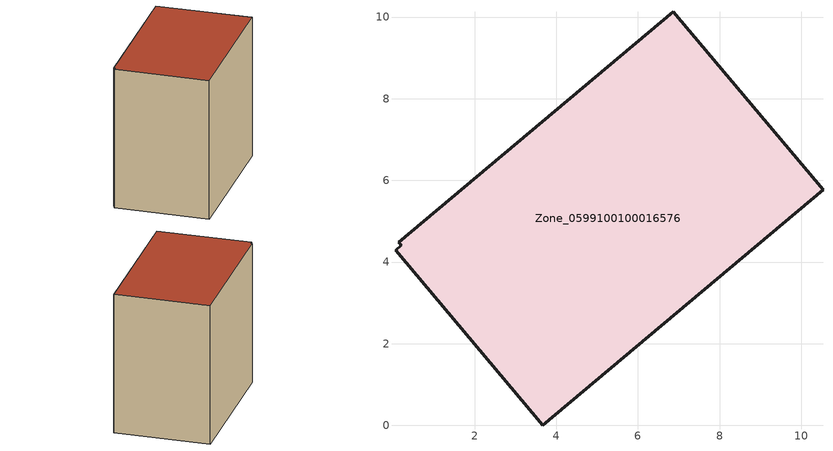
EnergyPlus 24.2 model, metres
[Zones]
Zone_0599100100016576
 floor ground (C_G): 0.06,4.29 0.2,4.41 0.14,4.48 6.87,10.13 10.53,5.77 3.67,0 z0.04
 wall outside (C_F): 3.67,0 10.53,5.77 6.87,10.13 0.14,4.48 0.2,4.41 0.06,4.29 3.67,0 z0.04:8.7
 roof outside (C_R): 0.2,4.41 0.06,4.29 3.67,0 10.53,5.77 6.87,10.13 0.14,4.48 z8.7
[BUILDING]
Pand.0599100100016576: North Axis=0; Terrain=City; Loads Convergence Tolerance Value=0.04; Temperature Convergence Tolerance Value=0.4; Solar Distribution=FullExterior; Maximum Number of Warmup Days=25; Minimum Number of Warmup Days=1
[Site:Location]
Rotterdam.The.Hague.AP_ZH_NLD Design_Conditions: Latitude=51.96; Longitude=4.45; Time Zone=1; Elevation=-4.5
[SITE:GROUNDTEMPERATURE:BUILDINGSURFACE]
18, 18, 18, 18, 18, 18, 18, 18, 18, 18, 18, 18
[MATERIAL] Thermal Absorptance=0.9; Solar Absorptance=0.7; Visible Absorptance=0.7
Name | Roughness | Thickness | Conductivity | Density | Specific Heat
G.TI.2015-2018 | MediumSmooth | 0.15 | 0.0428571 | 540 | 1210
F.TI.2015-2018 | Rough | 0.3 | 0.0666667 | 1920 | 840
R.TI.2015-2018 | MediumRough | 0.2 | 0.0333333 | 1500 | 1000
[CONSTRUCTION]
C_G: G.TI.2015-2018
C_F: F.TI.2015-2018
C_R: R.TI.2015-2018
[ZONE]
Zone_0599100100016576: Type=1; Multiplier=1; Ceiling Height=Autocalculate; Volume=Autocalculate; Floor Area=autocalculate; Part of Total Floor Area=Yes
[ZONEINFILTRATION:DESIGNFLOWRATE]
Infil_Zone_0599100100016576: Zone or ZoneList or Space or SpaceList=Zone_0599100100016576; Schedule=AlwaysOn; Design Flow Rate Calculation Method=Flow/Area; Flow Rate per Floor Area=0.0015; Constant Term Coefficient=1; Temperature Term Coefficient=0; Velocity Term Coefficient=0; Velocity Squared Term Coefficient=0
[HVACTEMPLATE:ZONE:IDEALLOADSAIRSYSTEM]
Zone_0599100100016576: Maximum Heating Supply Air Temperature=50; Minimum Cooling Supply Air Temperature=13; Maximum Heating Supply Air Humidity Ratio=0.0156; Minimum Cooling Supply Air Humidity Ratio=0.0077; Heating Limit=NoLimit; Cooling Limit=NoLimit; Dehumidification Control Type=ConstantSensibleHeatRatio; Cooling Sensible Heat Ratio=0.7; Dehumidification Setpoint=60; Humidification Control Type=None; Humidification Setpoint=30; Outdoor Air Method=None; Outdoor Air Flow Rate per Person=0.00944; Outdoor Air Flow Rate per Zone Floor Area=0; Outdoor Air Flow Rate per Zone=0; Demand Controlled Ventilation Type=None; Outdoor Air Economizer Type=NoEconomizer; Heat Recovery Type=None; Sensible Heat Recovery Effectiveness=0.7; Latent Heat Recovery Effectiveness=0.65
[ZONECONTROL:THERMOSTAT]
ThermostatControl_Zone_0599100100016576: Zone or ZoneList=Zone_0599100100016576; Control Type Schedule=DualSetpointControlType; Control 1=Thermostat_Zone_0599100100016576; Temperature Difference Between Cutout And Setpoint=0
[THERMOSTATSETPOINT:DUALSETPOINT]
Thermostat_Zone_0599100100016576: Heating Setpoint Temperature Schedule=HeatingSetpoint_Zone_0599100100016576; Cooling Setpoint Temperature Schedule=CoolingSetpoint_Zone_0599100100016576
[SCHEDULE:COMPACT]
HeatingSetpoint_Zone_0599100100016576: Through: 12/31, For: AllDays, Until: 24:00, 21
CoolingSetpoint_Zone_0599100100016576: Through: 12/31, For: AllDays, Until: 24:00, 24
DualSetpointControlType: Through: 12/31, For: AllDays, Until: 24:00, 4
AlwaysOn: Through: 12/31, For: AllDays, Until: 24:00, 1
